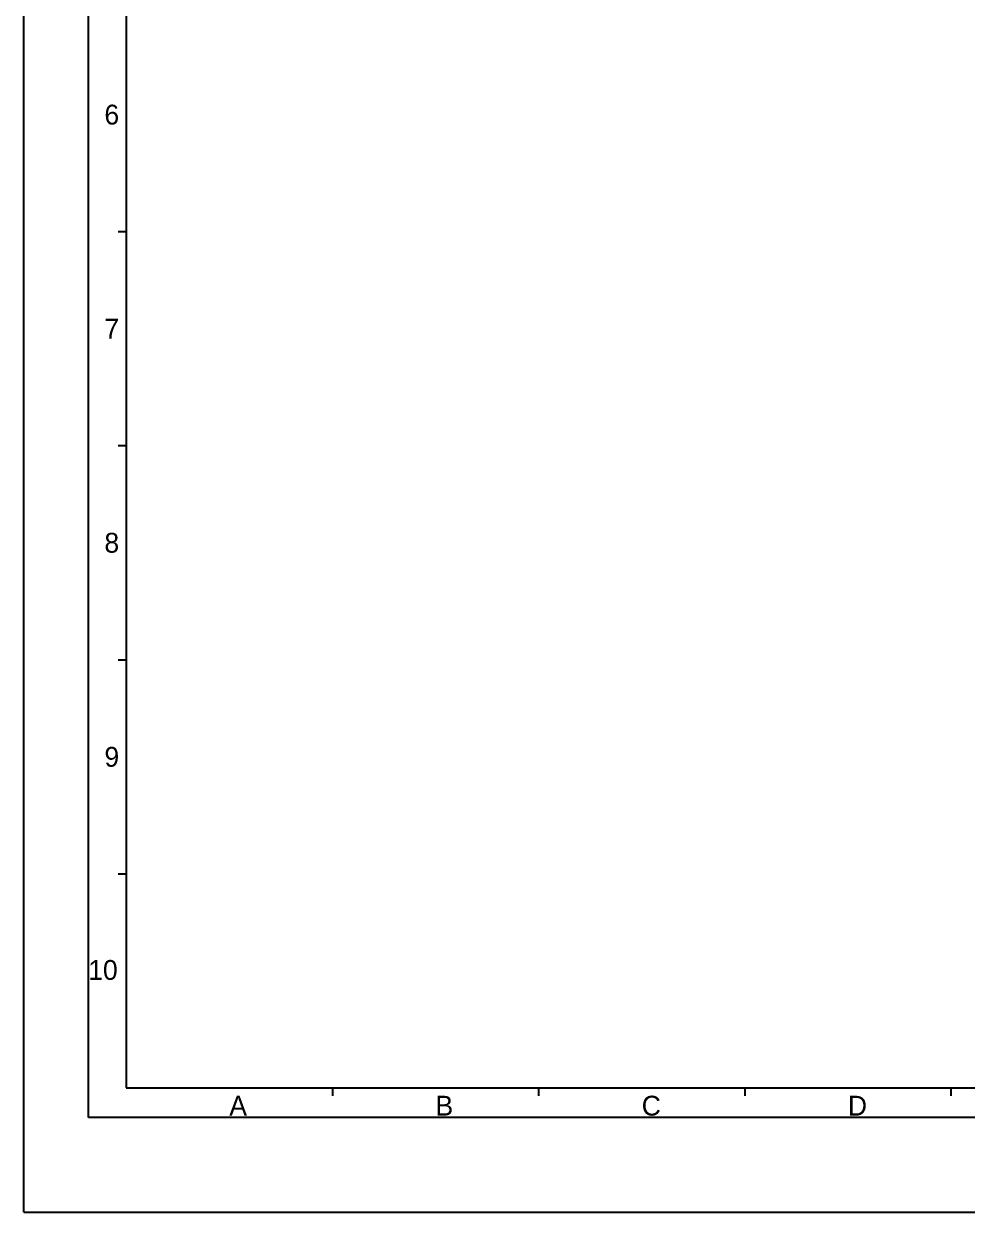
# Model space of a CAD drawing. Header units: millimetres. Extents: x 0 to 841, y 0 to 594.
# Drawn here: x 0 to 237.9, y 0 to 299.8 of the extents above; entities that cross this region are included whole.
import ezdxf

# ---------------------------------------------------------------- set-up
doc = ezdxf.new("R2010")
doc.units = ezdxf.units.MM
doc.header["$LTSCALE"] = 46.255
doc.layers.get('0').update_dxf_attribs({"linetype": 'CONTINUOUS'})
doc.styles.add('TEXTSTYLE_2', font='txt')

msp = doc.modelspace()

# ---------------------------------------------------------------- linework, layer by layer
at = {"color": 4, "linetype": 'CONTINUOUS'}
for p, q in [((0, 0), (0, 594)), ((16.34, 23.88), (16.34, 574.88)), ((25.84, 566.88), (25.84, 31.38)), ((23.84, 247.38), (25.84, 247.38)), ((23.84, 193.38), (25.84, 193.38)), ((23.84, 139.38), (25.84, 139.38)), ((23.84, 85.38), (25.84, 85.38)), ((25.84, 31.38), (809.34, 31.38)), ((77.84, 31.38), (77.84, 29.38)), ((129.84, 31.38), (129.84, 29.38)), ((181.84, 31.38), (181.84, 29.38)), ((233.84, 31.38), (233.84, 29.38)), ((819.34, 23.88), (16.34, 23.88)), ((0, 0), (841, 0))]:
    msp.add_line(p, q, dxfattribs=at)

# ---------------------------------------------------------------- texts
at = {"color": 2, "linetype": 'CONTINUOUS', "char_height": 5, "attachment_point": 1, "line_spacing_factor": 0.9, "style": 'TEXTSTYLE_2'}
for s, insert, width in [('6', (20.34, 279.38), 5), ('7', (20.34, 225.38), 5), ('8', (20.34, 171.38), 5), ('9', (20.34, 117.38), 5), ('10', (16.25, 63.62), 10), ('A', (51.84, 29.38), 5), ('B', (103.84, 29.38), 5), ('C', (155.84, 29.38), 5), ('D', (207.84, 29.38), 5)]:
    msp.add_mtext(s, dxfattribs=dict(at, insert=insert, width=width))

doc.saveas('drawing.dxf')
